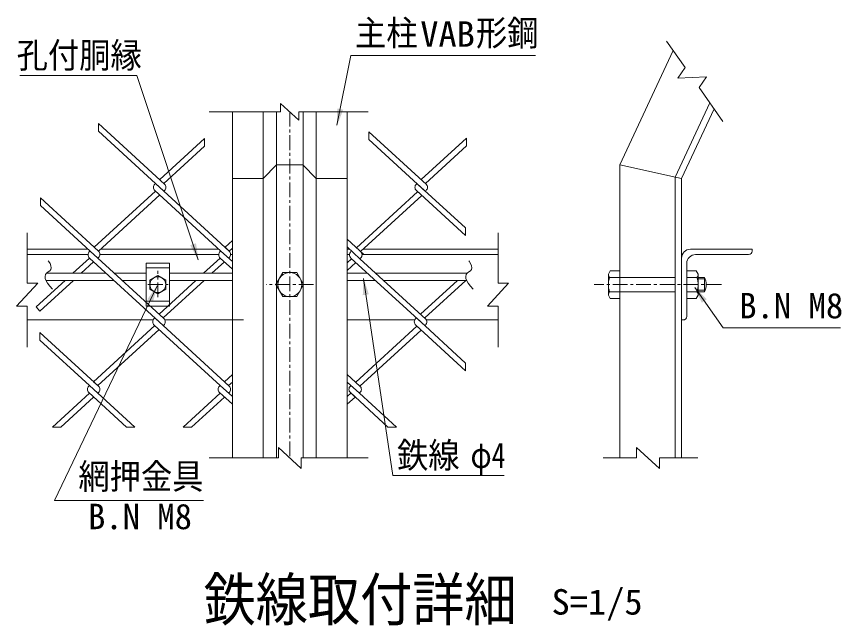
# Model space of a CAD drawing. Units: millimetres, scale not verified, with parts at other scales. Extents: x -4455 to 4455, y -3150 to 3150.
# Drawn here: x 1522 to 2923, y 374 to 1408 of the extents above; entities that cross this region are included whole.
import ezdxf
from ezdxf.enums import TextEntityAlignment as Align

# ---------------------------------------------------------------- set-up
doc = ezdxf.new("R2010")
doc.units = ezdxf.units.MM
doc.header["$LTSCALE"] = 20
doc.linetypes.add('DASHED', pattern=[7.5, 6, -1.5])
doc.linetypes.add('USER1', pattern=[2, 1.25, -0.25, 0.25, -0.25])
doc.layers.add('0-3_7詳細', color=7, linetype='Continuous', lineweight=18)
doc.styles.add('ＭＳ ゴシック', font='')
doc.styles.get('ＭＳ ゴシック').set_extended_font_data('MS Gothic')

msp = doc.modelspace()

# ---------------------------------------------------------------- linework, layer by layer
at = {"layer": '0-3_7詳細', "color": 4}
for p, q in [((2626.32, 1366.39), (2657.65, 1321.64)), ((2645.06, 1303.66), (2657.65, 1321.64)), ((2645.06, 1303.66), (2693.9, 1305.83)), ((2681.31, 1287.85), (2693.9, 1305.83)), ((2681.31, 1287.85), (2721.96, 1229.8)), ((2001.64, 1232.4), (1970.8, 1260.6)), ((1970.8, 1246.5), (1970.8, 1260.6)), ((1970.8, 1246.5), (1849.21, 1246.5)), ((2001.64, 1246.5), (2119.73, 1246.5)), ((2001.64, 1246.5), (2001.64, 1232.4)), ((1540.33, 955.28), (1540.33, 1040.86)), ((2340.01, 955.28), (2340.01, 1040.86)), ((1558.33, 955.28), (1522.33, 916.51)), ((1540.33, 955.28), (1558.33, 955.28)), ((1540.33, 916.51), (1522.33, 916.51)), ((1540.33, 916.51), (1540.33, 846.32)), ((2340.01, 916.51), (2322.01, 916.51)), ((2340.01, 916.51), (2340.01, 846.32)), ((2005.78, 640.41), (1967.01, 676.41)), ((1967.01, 658.41), (1967.01, 676.41)), ((2575.33, 658.41), (2575.33, 676.41)), ((2614.1, 640.41), (2575.33, 676.41)), ((1967.01, 658.41), (1849.21, 658.41)), ((2005.78, 658.41), (2119.73, 658.41)), ((2005.78, 658.41), (2005.78, 640.41)), ((2575.33, 658.41), (2518.76, 658.41)), ((2614.1, 658.41), (2679.37, 658.41)), ((2614.1, 658.41), (2614.1, 640.41))]:
    msp.add_line(p, q, dxfattribs=at)
at = {"layer": '0-3_7詳細'}
for p, q in [((2546.53, 1156.12), (2637.28, 1350.74)), ((2641.03, 1135.17), (2699.87, 1261.35)), ((2651.53, 1132.84), (2706.82, 1251.42)), ((1888.9, 1246.5), (1888.9, 1221.52)), ((1941.4, 1246.5), (1941.4, 1132.84)), ((1963.9, 1246.5), (1963.9, 1104.71)), ((2008.9, 1246.5), (2008.9, 1104.71)), ((2031.4, 1246.5), (2031.4, 1132.84)), ((2083.9, 1246.5), (2083.9, 787.3)), ((1888.9, 1221.52), (1888.9, 892.84)), ((1941.4, 1160.39), (1941.4, 1075.96)), ((1941.4, 1132.84), (1963.75, 1156.12)), ((1963.75, 1156.12), (2008.75, 1156.12)), ((1987.96, 1156.12), (2008.9, 1156.12)), ((2008.75, 1156.12), (2031.4, 1132.84)), ((2031.4, 1156.47), (2031.4, 1077.92)), ((2546.53, 1156.12), (2546.53, 658.41)), ((2651.53, 1132.84), (2546.53, 1156.12)), ((1963.9, 1139.77), (1963.9, 1096.58)), ((2008.9, 1135.85), (2008.9, 1098.54)), ((2641.03, 1135.17), (2641.03, 658.41)), ((1888.9, 1132.84), (1941.4, 1132.84)), ((1941.4, 1132.84), (1941.4, 1012.84)), ((2031.4, 1132.84), (2031.4, 1012.84)), ((2031.4, 1132.84), (2083.9, 1132.84)), ((2651.53, 1132.84), (2651.53, 658.41)), ((1963.9, 1104.71), (1963.9, 954.61)), ((2008.9, 1104.71), (2008.9, 954.61)), ((1540.33, 1012.84), (1644.15, 1012.84)), ((1664.7, 1012.84), (1866.18, 1012.84)), ((1866.18, 1012.84), (1851.4, 1012.84)), ((1886.73, 1012.84), (1888.9, 1012.84)), ((1888.9, 1012.84), (1886.73, 1012.84)), ((1888.9, 1014.83), (1888.9, 1012.84)), ((1941.4, 1012.84), (1941.4, 658.41)), ((2031.4, 1012.84), (2031.4, 658.41)), ((2083.9, 1016.79), (2083.9, 1012.84)), ((2083.9, 1012.84), (2088.21, 1012.84)), ((2088.21, 1012.84), (2083.9, 1012.84)), ((2121.4, 1012.84), (2110.9, 1012.84)), ((2110.9, 1012.84), (2340.01, 1012.84)), ((2666.53, 1012.84), (2771.53, 1012.84)), ((2771.53, 1012.84), (2771.53, 1009.84)), ((1540.33, 1003.84), (1643.83, 1003.84)), ((1663.94, 1003.84), (1865.86, 1003.84)), ((1885.97, 1003.84), (1888.9, 1003.84)), ((2083.9, 1003.84), (2087.89, 1003.84)), ((2109.08, 1003.84), (2340.01, 1003.84)), ((2651.53, 892.84), (2651.53, 997.84)), ((2675.53, 1003.84), (2765.53, 1003.84)), ((1782.25, 989.39), (1742.38, 989.39)), ((1742.38, 989.39), (1742.38, 916.3)), ((1782.25, 981.09), (1742.38, 981.09)), ((1782.25, 989.39), (1782.25, 916.3)), ((2660.53, 898.84), (2660.53, 988.84)), ((1573.04, 972.02), (1674.5, 972.02)), ((1688.71, 972.02), (1742.38, 972.02)), ((1782.25, 972.02), (1888.9, 972.02)), ((2083.9, 972.02), (2118.55, 972.02)), ((2132.76, 972.02), (2287.28, 972.02)), ((2527.33, 970.6), (2530.65, 976.36)), ((2527.33, 935.08), (2527.33, 970.6)), ((2530.65, 976.36), (2546.53, 976.36)), ((2676.4, 976.36), (2660.53, 976.36)), ((2679.73, 970.6), (2676.4, 976.36)), ((2679.73, 935.08), (2679.73, 970.6)), ((1572.51, 960.02), (1687.59, 960.02)), ((1701.8, 960.02), (1742.38, 960.02)), ((1782.25, 960.02), (1888.9, 960.02)), ((2083.9, 960.02), (2131.65, 960.02)), ((2145.86, 960.02), (2286.75, 960.02)), ((2529.39, 964.84), (2546.53, 964.84)), ((2677.67, 964.84), (2660.53, 964.84)), ((2679.73, 964.84), (2690.39, 964.84)), ((2690.39, 940.84), (2690.39, 964.84)), ((1748.92, 945.11), (1762.31, 937.38)), ((1762.31, 937.38), (1775.71, 945.11)), ((1963.9, 951.08), (1963.9, 658.41)), ((2008.9, 951.08), (2008.9, 658.41)), ((2529.39, 940.84), (2546.53, 940.84)), ((2677.67, 940.84), (2660.53, 940.84)), ((2679.73, 940.84), (2690.39, 940.84)), ((1782.25, 924.61), (1742.38, 924.6)), ((2527.33, 935.08), (2530.65, 929.32)), ((2679.73, 935.08), (2676.4, 929.32)), ((1782.25, 916.3), (1742.38, 916.3)), ((1540.33, 892.84), (1754.47, 892.84)), ((1774.27, 892.84), (1907.58, 892.84)), ((1888.9, 892.84), (1888.9, 800.32)), ((1963.9, 892.84), (1963.9, 869.05)), ((2008.9, 892.84), (2008.9, 869.05)), ((2031.4, 892.84), (2031.4, 848.43)), ((2083.9, 892.84), (2083.9, 787.3)), ((2083.9, 892.84), (2198.53, 892.84)), ((2218.33, 892.84), (2340.01, 892.84)), ((2651.53, 892.84), (2654.53, 892.84)), ((1941.4, 835.41), (1941.4, 658.41)), ((1888.9, 800.32), (1888.9, 762.53)), ((2083.9, 787.3), (2083.9, 762.53)), ((1888.9, 762.53), (1888.9, 658.41)), ((2083.9, 762.53), (2083.9, 658.41))]:
    msp.add_line(p, q, dxfattribs=at)
at = {"layer": '0-3_7詳細', "color": 1, "linetype": 'USER1'}
for p, q in [((1986.22, 1246.5), (1986.4, 658.41)), ((1762.31, 931.38), (1762.31, 976.04)), ((1745.55, 952.84), (1779.86, 952.84)), ((2026.7, 952.84), (1946.05, 952.84)), ((2719.65, 952.84), (2503.06, 952.84))]:
    msp.add_line(p, q, dxfattribs=at)
at = {"layer": '0-3_7詳細', "color": 3}
for p, q in [((1773.62, 1123.71), (1661.53, 1226.41)), ((1661.53, 1213.39), (1661.53, 1226.41)), ((1772.55, 1111.67), (1661.53, 1213.39)), ((2218.74, 1122.72), (2120.77, 1212.5)), ((2120.77, 1199.48), (2120.77, 1212.5)), ((1841.8, 1201.17), (1765.44, 1131.2)), ((1841.8, 1201.17), (1841.8, 1188.15)), ((2217.67, 1110.68), (2120.77, 1199.48)), ((2286.24, 1201.51), (2209.5, 1131.2)), ((2286.24, 1201.51), (2286.24, 1188.49)), ((1841.8, 1188.15), (1772.55, 1124.69)), ((2286.24, 1188.49), (2216.6, 1124.69)), ((1883.56, 1009.94), (1758.34, 1124.69)), ((2202.39, 1124.69), (2201.32, 1123.71)), ((2202.39, 1124.69), (2201.32, 1123.71)), ((2284.89, 1049.09), (2202.39, 1124.69)), ((1758.34, 1111.67), (1654.43, 1016.45)), ((1869.35, 1009.94), (1757.27, 1112.65)), ((1773.62, 1112.65), (1772.55, 1111.67)), ((2203.46, 1110.68), (2099.55, 1015.47)), ((2209.5, 1105.16), (2201.32, 1112.65)), ((2284.89, 1036.07), (2201.32, 1112.65)), ((2217.67, 1112.65), (2216.6, 1111.67)), ((2217.67, 1112.65), (2216.6, 1111.67)), ((1661.53, 1009.94), (1562.98, 1100.25)), ((1765.44, 1105.16), (1661.53, 1009.94)), ((2210.57, 1104.17), (2106.66, 1008.96)), ((2284.89, 1049.09), (2284.89, 1036.07)), ((1888.9, 1027.85), (1876.46, 1016.45)), ((2112.24, 1003.84), (2083.9, 1029.81)), ((1647.32, 1009.94), (1646.25, 1008.96)), ((1647.32, 1009.94), (1646.25, 1008.96)), ((1772.55, 895.19), (1647.32, 1009.94)), ((1869.35, 1009.94), (1868.28, 1008.96)), ((1869.35, 1009.94), (1868.28, 1008.96)), ((1888.9, 992.03), (1869.35, 1009.94)), ((1883.56, 1009.94), (1876.46, 1016.45)), ((1888.9, 1014.83), (1883.56, 1009.94)), ((2105.59, 996.92), (2083.9, 1016.79)), ((2091.38, 1009.94), (2090.31, 1008.96)), ((2091.38, 1009.94), (2090.31, 1008.96)), ((1646.25, 997.9), (1618.01, 972.02)), ((1771.48, 883.15), (1646.25, 997.9)), ((1661.9, 999.22), (1660.46, 997.9)), ((1661.53, 998.88), (1660.46, 997.9)), ((1868.28, 997.9), (1840.03, 972.02)), ((1888.9, 979.01), (1868.28, 997.9)), ((1883.56, 998.88), (1882.49, 997.9)), ((2091.38, 996.92), (2083.9, 990.06)), ((2216.6, 882.17), (2090.31, 997.9)), ((2107.03, 998.24), (2105.59, 996.92)), ((2217.67, 894.21), (2105.59, 996.92)), ((1653.36, 991.39), (1632.22, 972.02)), ((1875.38, 991.39), (1854.24, 972.02)), ((2098.48, 990.41), (2083.9, 977.04)), ((1604.91, 960.02), (1555.8, 915.02)), ((1826.94, 960.02), (1764.37, 902.69)), ((1841.15, 960.02), (1771.48, 896.17)), ((2270.99, 960.02), (2208.43, 902.69)), ((2285.2, 960.02), (2215.53, 896.17)), ((1772.55, 895.19), (1764.37, 902.69)), ((1757.27, 883.15), (1653.36, 787.94)), ((1757.27, 896.17), (1756.2, 895.19)), ((1757.27, 896.17), (1756.2, 895.19)), ((1868.28, 781.43), (1756.2, 884.13)), ((1883.56, 780.45), (1757.27, 896.17)), ((1772.55, 884.13), (1771.48, 883.15)), ((2201.32, 896.17), (2200.25, 895.19)), ((2201.32, 896.17), (2200.25, 895.19)), ((2208.43, 876.64), (2200.25, 884.13)), ((2284.89, 806.58), (2200.25, 884.13)), ((2284.89, 819.6), (2201.32, 896.17)), ((2216.6, 884.13), (2215.53, 883.15)), ((2216.6, 884.13), (2215.53, 883.15)), ((1661.53, 780.45), (1561.91, 871.74)), ((1561.91, 858.72), (1561.91, 871.74)), ((1764.37, 876.64), (1660.46, 781.43)), ((2202.39, 882.17), (2098.48, 786.96)), ((2209.5, 875.66), (2105.59, 780.45)), ((1646.25, 781.43), (1561.91, 858.72)), ((2284.89, 819.6), (2284.89, 806.58)), ((1888.9, 800.32), (1875.38, 787.94)), ((2105.59, 780.45), (2083.9, 800.32)), ((1661.53, 780.45), (1653.36, 787.94)), ((1883.56, 780.45), (1875.38, 787.94)), ((1888.9, 787.3), (1882.49, 781.43)), ((2104.52, 768.41), (2083.9, 787.3)), ((1646.25, 781.43), (1645.18, 780.45)), ((1646.25, 781.43), (1645.18, 780.45)), ((1723.26, 710.86), (1646.25, 781.43)), ((1868.28, 781.43), (1867.21, 780.45)), ((1868.28, 781.43), (1867.21, 780.45)), ((1888.9, 762.53), (1868.28, 781.43)), ((2090.31, 781.43), (2089.24, 780.45)), ((2090.31, 781.43), (2089.24, 780.45)), ((1646.25, 768.41), (1583.45, 710.86)), ((1653.36, 761.9), (1597.66, 710.86)), ((1709.05, 710.86), (1645.18, 769.39)), ((1661.53, 769.39), (1660.46, 768.41)), ((1868.28, 768.41), (1805.48, 710.86)), ((1875.38, 761.9), (1819.69, 710.86)), ((1888.9, 749.51), (1867.21, 769.39)), ((1883.56, 769.39), (1882.49, 768.41)), ((2090.31, 768.41), (2083.9, 762.53)), ((2097.41, 761.9), (2083.9, 749.51)), ((2153.11, 710.86), (2089.24, 769.39)), ((2097.41, 761.9), (2089.24, 769.39)), ((2105.59, 769.39), (2104.52, 768.41)), ((2105.59, 769.39), (2104.52, 768.41)), ((2167.32, 710.86), (2104.52, 768.41)), ((1597.66, 710.86), (1583.45, 710.86)), ((1723.26, 710.86), (1709.05, 710.86)), ((1819.69, 710.86), (1805.48, 710.86)), ((2167.32, 710.86), (2153.11, 710.86))]:
    msp.add_line(p, q, dxfattribs=at)
at = {"layer": '0-3_7詳細', "color": 3, "linetype": 'DASHED'}
for p, q in [((2546.53, 964.84), (2641.03, 964.84)), ((2546.53, 940.84), (2641.03, 940.84))]:
    msp.add_line(p, q, dxfattribs=at)
at = {"layer": '0-3_7詳細', "color": 1}
for p, q in [((2679.73, 962.44), (2691.6, 962.44)), ((2679.73, 943.24), (2691.6, 943.24))]:
    msp.add_line(p, q, dxfattribs=at)
at = {"layer": '0-3_7詳細'}
for points in [[(2403.61, 1342), (2090.26, 1342), (2066.55, 1223.53)], [(1527.84, 1307.77), (1726.93, 1307.77), (1831.04, 994.79)], [(1775.71, 945.11), (1775.71, 960.58), (1762.31, 968.31), (1748.92, 960.58), (1748.92, 945.11)], [(2530.65, 929.32), (2546.53, 929.32), (2546.53, 976.36)], [(2676.4, 929.32), (2660.53, 929.32), (2660.53, 976.36)], [(2350.23, 628.52), (2161.16, 628.52), (2111.4, 963.33)], [(1839.64, 586.21), (1586.67, 586.21), (1761.45, 951.04)], [(2921.63, 879.21), (2722.54, 879.21), (2674.15, 947.89)]]:
    msp.add_lwpolyline(points, dxfattribs=at)
at = {"layer": '0-3_7詳細', "color": 3}
for points in [[(1647.32, 1009.94), (1562.98, 1087.23), (1562.98, 1100.25)], [(1619.12, 960.02), (1561.91, 907.59), (1555.8, 915.02)]]:
    msp.add_lwpolyline(points, dxfattribs=at)
at = {"layer": '0-3_7詳細', "color": 4}
for points in [[(1576.24, 993.29), (1576.56, 992.9), (1579.22, 988.7), (1580.78, 984.94), (1581.25, 981.63), (1580.63, 978.75), (1578.91, 976.32), (1576.09, 974.33), (1573.26, 972.33), (1571.51, 969.84), (1570.83, 966.89), (1571.22, 963.46), (1572.69, 959.55), (1575.23, 955.17), (1578.84, 950.31), (1583.53, 944.97)], [(2290.48, 993.29), (2290.79, 992.9), (2293.45, 988.7), (2295.02, 984.94), (2295.49, 981.63), (2294.86, 978.75), (2293.14, 976.32), (2290.33, 974.33), (2287.5, 972.33), (2285.74, 969.84), (2285.06, 966.89), (2285.45, 963.46), (2286.92, 959.55), (2289.46, 955.17), (2293.08, 950.31), (2297.76, 944.97)], [(2340.01, 955.28), (2358.01, 955.28), (2322.01, 916.51)]]:
    msp.add_lwpolyline(points, dxfattribs=at)
at = {"layer": '0-3_7詳細', "color": 3}
msp.add_lwpolyline([(1962.88, 952.84), (1974.64, 973.21), (1998.16, 973.21), (2009.92, 952.84), (1998.16, 932.48), (1974.64, 932.48)], close=True, dxfattribs=at)
msp.add_circle((1986.4, 952.84), 20.4, dxfattribs=at)
at = {"layer": '0-3_7詳細'}
msp.add_circle((1762.31, 952.84), 13.4, dxfattribs=at)
at = {"layer": '0-3_7詳細', "color": 3}
for centre, start, end in [((1762.33, 1118.18), 132.5, 227.5), ((1768.55, 1118.18), 312.5, 47.5), ((2206.39, 1118.18), 132.5, 227.5), ((2212.61, 1118.18), 312.5, 47.5), ((1651.32, 1003.43), 132.5, 227.5), ((1656.46, 1004.41), 312.5, 47.5), ((1873.35, 1003.43), 132.5, 227.5), ((1878.49, 1004.41), 312.5, 47.5), ((2095.38, 1003.43), 132.5, 227.5), ((2101.59, 1003.43), 312.5, 47.5), ((1761.26, 889.66), 132.5, 227.5), ((1767.48, 889.66), 312.5, 47.5), ((2205.32, 889.66), 132.5, 227.5), ((2211.54, 889.66), 312.5, 47.5), ((1650.25, 774.92), 132.5, 227.5), ((1656.46, 774.92), 312.5, 47.5), ((1872.28, 774.92), 132.5, 227.5), ((1878.49, 774.92), 312.5, 47.5), ((2094.3, 774.92), 132.5, 227.5), ((2100.52, 774.92), 312.5, 47.5)]:
    msp.add_arc(centre, 7.5, start, end, dxfattribs=at)
at = {"layer": '0-3_7詳細'}
for centre, radius, start, end in [((2666.53, 997.84), 15, 90, 180), ((2765.53, 1009.84), 6, 270, 0), ((2675.53, 988.84), 15, 90, 180), ((2536.41, 970.6), 9.09, 180, 219.3382), ((2670.64, 970.6), 9.09, 320.6618, 0), ((2563.33, 952.84), 36, 160.52878, 199.47122), ((2643.73, 952.84), 36, 340.52878, 19.47122), ((2669.6, 952.84), 24, 330, 30), ((2536.41, 935.08), 9.09, 140.6618, 180), ((2670.64, 935.08), 9.09, 0, 39.3382), ((2654.53, 898.84), 6, 270, 0)]:
    msp.add_arc(centre, radius, start, end, dxfattribs=at)
for points in [[(2066.16, 1221.57), (2066.94, 1252.01), (2077.15, 1249.96)], [(1831.67, 992.89), (1817.26, 1019.71), (1827.15, 1023)], [(1762.31, 952.84), (1754.05, 923.54), (1744.65, 928.04)], [(2111.1, 965.31), (2120.67, 936.4), (2110.36, 934.87)], [(2672.99, 949.53), (2694.53, 928), (2686.01, 922)]]:
    msp.add_solid(points, dxfattribs=at)

# ---------------------------------------------------------------- texts
at = {"layer": '0-3_7詳細', "color": 3, "style": 'ＭＳ ゴシック'}
for s, width, p in [('主柱', 0.9, (2097.17, 1345.61)), ('形鋼', 0.9, (2302.44, 1345.61)), ('VAB', 1.05, (2207.97, 1343.89)), ('孔付胴縁', 0.9, (1522.55, 1307.87)), ('鉄線', 0.9, (2168.43, 628.47)), ('φ4', 0.8, (2293.35, 628.47)), ('網押金具', 0.9, (1627.43, 592.56)), ('S=1/5', 1.05, (2430.95, 379.34))]:
    msp.add_text(s, height=43.26, dxfattribs=dict(at, width=width)).set_placement(p, align=Align.BOTTOM_LEFT)
for p in [(2749.58, 882.58), (1643.75, 524.46)]:
    msp.add_text('B.N M8', height=43.26, dxfattribs=at).set_placement(p, align=Align.BOTTOM_LEFT)
at = {"layer": '0-3_7詳細', "style": 'ＭＳ ゴシック', "width": 0.9}
msp.add_text('鉄線取付詳細', height=72.14, dxfattribs=at).set_placement((1840.08, 360.35), align=Align.BOTTOM_LEFT)

doc.saveas('drawing.dxf')
